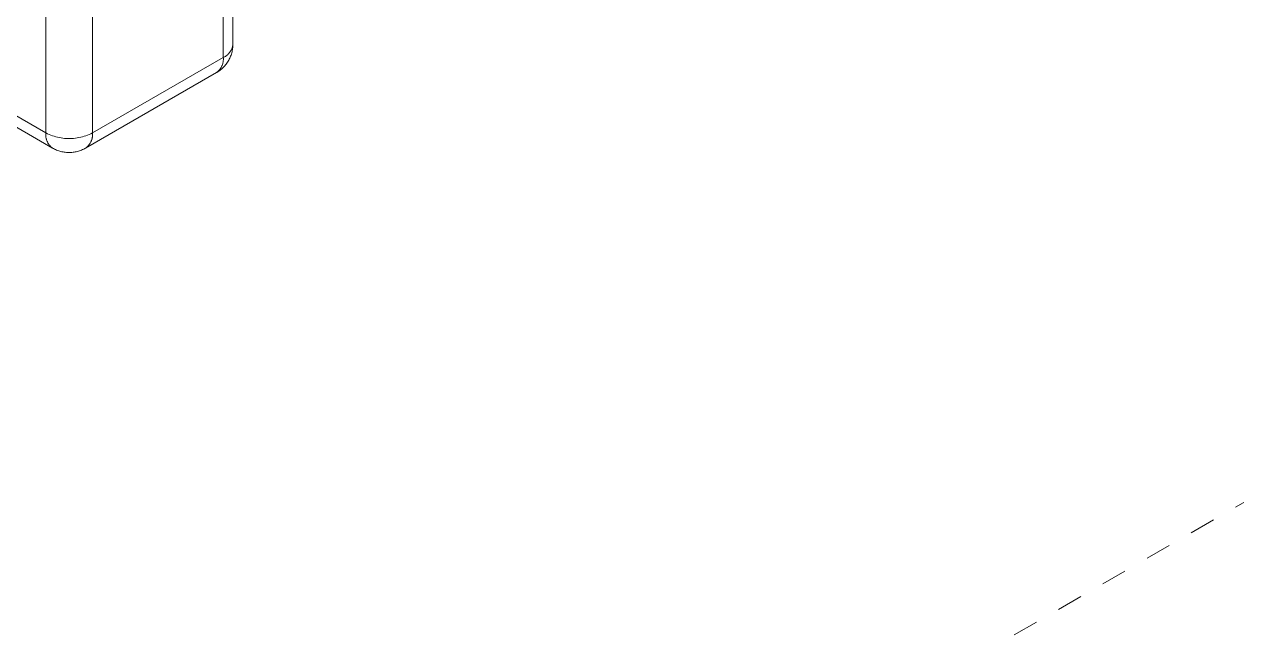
# Model space of a CAD drawing. Header units: inches. Extents: x -16 to 183, y -17 to 123.
# Drawn here: x 39.431 to 44.177, y 3.632 to 6.042 of the extents above; entities that cross this region are included whole.
import ezdxf

# ---------------------------------------------------------------- set-up
doc = ezdxf.new("R2010")
doc.units = ezdxf.units.IN
doc.linetypes.add('HIDDEN', pattern=[1.905, 1.27, -0.635])
doc.layers.add('ZANO_R', color=7, linetype='Continuous', lineweight=0)
doc.layers.add('ZANO_R_przerywana', color=250, linetype='HIDDEN', lineweight=0)

msp = doc.modelspace()

# ---------------------------------------------------------------- linework, layer by layer
at = {"layer": 'ZANO_R'}
for p, q in [((40.24825, 6.55574), (40.24825, 5.96455)), ((40.21038, 5.91177), (40.21038, 6.50296)), ((39.51555, 5.61618), (39.51555, 6.20736)), ((39.6984, 6.20736), (39.6984, 5.61618)), ((40.23637, 5.9331), (40.23501, 5.93128)), ((40.23766, 5.93497), (40.23637, 5.9331)), ((40.23888, 5.93688), (40.23766, 5.93497)), ((40.24004, 5.93883), (40.23888, 5.93688)), ((40.24112, 5.94081), (40.24004, 5.93883)), ((40.24214, 5.94284), (40.24112, 5.94081)), ((40.24309, 5.9449), (40.24214, 5.94284)), ((40.24396, 5.94699), (40.24309, 5.9449)), ((40.24452, 5.93371), (40.24338, 5.92941)), ((40.24476, 5.94911), (40.24396, 5.94699)), ((40.2455, 5.93805), (40.24452, 5.93371)), ((40.24549, 5.95126), (40.24476, 5.94911)), ((40.24614, 5.95343), (40.24549, 5.95126)), ((40.24634, 5.94242), (40.2455, 5.93805)), ((40.24672, 5.95562), (40.24614, 5.95343)), ((40.24703, 5.94681), (40.24634, 5.94242)), ((40.24722, 5.95783), (40.24672, 5.95562)), ((40.24756, 5.95123), (40.24703, 5.94681)), ((40.24764, 5.96006), (40.24722, 5.95783)), ((40.24794, 5.95566), (40.24756, 5.95123)), ((40.24798, 5.9623), (40.24764, 5.96006)), ((40.24817, 5.96011), (40.24794, 5.95566)), ((40.24825, 5.96455), (40.24798, 5.9623)), ((40.24825, 5.96455), (40.24817, 5.96011)), ((39.6984, 5.61618), (40.21038, 5.91177)), ((40.20737, 5.88493), (40.20662, 5.88279)), ((40.20805, 5.88709), (40.20737, 5.88493)), ((40.20865, 5.88928), (40.20805, 5.88709)), ((40.20917, 5.89148), (40.20865, 5.88928)), ((40.20962, 5.89371), (40.20917, 5.89148)), ((40.20999, 5.89594), (40.20962, 5.89371)), ((40.21028, 5.89819), (40.20999, 5.89594)), ((40.2105, 5.90045), (40.21028, 5.89819)), ((40.21243, 5.91274), (40.21038, 5.91177)), ((40.21038, 5.91177), (40.21056, 5.90951)), ((40.21063, 5.90271), (40.2105, 5.90045)), ((40.21056, 5.90951), (40.21066, 5.90725)), ((40.21069, 5.90498), (40.21063, 5.90271)), ((40.21066, 5.90725), (40.21069, 5.90498)), ((40.21444, 5.91379), (40.21243, 5.91274)), ((40.21641, 5.9149), (40.21444, 5.91379)), ((40.21835, 5.91608), (40.21641, 5.9149)), ((40.22024, 5.91733), (40.21835, 5.91608)), ((40.22159, 5.88592), (40.21882, 5.88244)), ((40.22209, 5.91864), (40.22024, 5.91733)), ((40.22423, 5.8895), (40.22159, 5.88592)), ((40.22389, 5.92002), (40.22209, 5.91864)), ((40.22564, 5.92146), (40.22389, 5.92002)), ((40.22675, 5.89316), (40.22423, 5.8895)), ((40.22734, 5.92296), (40.22564, 5.92146)), ((40.22915, 5.89691), (40.22675, 5.89316)), ((40.22899, 5.92451), (40.22734, 5.92296)), ((40.23058, 5.92613), (40.22899, 5.92451)), ((40.23141, 5.90075), (40.22915, 5.89691)), ((40.23212, 5.92779), (40.23058, 5.92613)), ((40.23354, 5.90465), (40.23141, 5.90075)), ((40.2336, 5.92951), (40.23212, 5.92779)), ((40.23553, 5.90863), (40.23354, 5.90465)), ((40.23501, 5.93128), (40.2336, 5.92951)), ((40.23738, 5.91267), (40.23553, 5.90863)), ((40.2391, 5.91678), (40.23738, 5.91267)), ((40.24067, 5.92094), (40.2391, 5.91678)), ((40.2421, 5.92515), (40.24067, 5.92094)), ((40.24338, 5.92941), (40.2421, 5.92515)), ((40.1836, 5.85258), (39.67162, 5.55699)), ((40.18542, 5.85394), (40.1836, 5.85258)), ((40.18905, 5.85591), (40.18527, 5.85356)), ((40.18719, 5.85536), (40.18542, 5.85394)), ((40.18891, 5.85683), (40.18719, 5.85536)), ((40.19057, 5.85837), (40.18891, 5.85683)), ((40.19274, 5.85838), (40.18905, 5.85591)), ((40.19218, 5.85997), (40.19057, 5.85837)), ((40.19374, 5.86162), (40.19218, 5.85997)), ((40.19635, 5.86098), (40.19274, 5.85838)), ((40.19523, 5.86332), (40.19374, 5.86162)), ((40.19667, 5.86508), (40.19523, 5.86332)), ((40.19987, 5.86371), (40.19635, 5.86098)), ((40.19804, 5.86688), (40.19667, 5.86508)), ((40.19935, 5.86873), (40.19804, 5.86688)), ((40.2006, 5.87062), (40.19935, 5.86873)), ((40.20329, 5.86655), (40.19987, 5.86371)), ((40.20178, 5.87256), (40.2006, 5.87062)), ((40.20289, 5.87454), (40.20178, 5.87256)), ((40.20393, 5.87655), (40.20289, 5.87454)), ((40.20661, 5.86951), (40.20329, 5.86655)), ((40.2049, 5.8786), (40.20393, 5.87655)), ((40.2058, 5.88068), (40.2049, 5.8786)), ((40.20662, 5.88279), (40.2058, 5.88068)), ((40.20983, 5.87258), (40.20661, 5.86951)), ((40.21294, 5.87576), (40.20983, 5.87258)), ((40.21594, 5.87905), (40.21294, 5.87576)), ((40.21882, 5.88244), (40.21594, 5.87905)), ((39.26085, 5.76322), (39.51555, 5.61618)), ((39.54232, 5.55699), (39.26085, 5.71949)), ((39.51524, 5.60938), (39.51526, 5.61165)), ((39.5153, 5.60712), (39.51524, 5.60938)), ((39.51526, 5.61165), (39.51537, 5.61392)), ((39.51543, 5.60486), (39.5153, 5.60712)), ((39.51537, 5.61392), (39.51555, 5.61618)), ((39.51564, 5.6026), (39.51543, 5.60486)), ((39.52187, 5.61311), (39.51555, 5.61618)), ((39.51593, 5.60035), (39.51564, 5.6026)), ((39.5163, 5.59811), (39.51593, 5.60035)), ((39.52829, 5.61026), (39.52187, 5.61311)), ((39.53481, 5.60764), (39.52829, 5.61026)), ((39.54142, 5.60524), (39.53481, 5.60764)), ((39.5481, 5.60308), (39.54142, 5.60524)), ((39.55486, 5.60115), (39.5481, 5.60308)), ((39.56168, 5.59945), (39.55486, 5.60115)), ((39.65908, 5.60115), (39.65226, 5.59945)), ((39.66584, 5.60308), (39.65908, 5.60115)), ((39.67253, 5.60524), (39.66584, 5.60308)), ((39.67913, 5.60764), (39.67253, 5.60524)), ((39.68565, 5.61026), (39.67913, 5.60764)), ((39.69208, 5.61311), (39.68565, 5.61026)), ((39.6984, 5.61618), (39.69208, 5.61311)), ((39.69801, 5.60035), (39.69764, 5.59811)), ((39.6983, 5.6026), (39.69801, 5.60035)), ((39.69851, 5.60486), (39.6983, 5.6026)), ((39.6984, 5.61618), (39.69858, 5.61392)), ((39.69865, 5.60712), (39.69851, 5.60486)), ((39.69858, 5.61392), (39.69868, 5.61165)), ((39.6987, 5.60938), (39.69865, 5.60712)), ((39.69868, 5.61165), (39.6987, 5.60938)), ((39.51675, 5.59589), (39.5163, 5.59811)), ((39.51728, 5.59369), (39.51675, 5.59589)), ((39.51788, 5.5915), (39.51728, 5.59369)), ((39.51855, 5.58934), (39.51788, 5.5915)), ((39.5193, 5.5872), (39.51855, 5.58934)), ((39.52013, 5.58509), (39.5193, 5.5872)), ((39.52103, 5.583), (39.52013, 5.58509)), ((39.522, 5.58096), (39.52103, 5.583)), ((39.52304, 5.57894), (39.522, 5.58096)), ((39.52415, 5.57697), (39.52304, 5.57894)), ((39.52533, 5.57503), (39.52415, 5.57697)), ((39.52657, 5.57313), (39.52533, 5.57503)), ((39.52788, 5.57128), (39.52657, 5.57313)), ((39.52926, 5.56948), (39.52788, 5.57128)), ((39.53069, 5.56773), (39.52926, 5.56948)), ((39.53219, 5.56602), (39.53069, 5.56773)), ((39.53374, 5.56437), (39.53219, 5.56602)), ((39.53536, 5.56278), (39.53374, 5.56437)), ((39.53702, 5.56124), (39.53536, 5.56278)), ((39.53874, 5.55976), (39.53702, 5.56124)), ((39.54051, 5.55834), (39.53874, 5.55976)), ((39.54232, 5.55699), (39.54051, 5.55834)), ((39.54614, 5.55487), (39.54232, 5.55699)), ((39.55003, 5.55288), (39.54614, 5.55487)), ((39.55398, 5.55102), (39.55003, 5.55288)), ((39.56856, 5.598), (39.56168, 5.59945)), ((39.57548, 5.59678), (39.56856, 5.598)), ((39.58244, 5.59581), (39.57548, 5.59678)), ((39.58943, 5.59508), (39.58244, 5.59581)), ((39.59644, 5.59459), (39.58943, 5.59508)), ((39.60346, 5.59434), (39.59644, 5.59459)), ((39.61049, 5.59434), (39.60346, 5.59434)), ((39.61751, 5.59459), (39.61049, 5.59434)), ((39.62452, 5.59508), (39.61751, 5.59459)), ((39.63151, 5.59581), (39.62452, 5.59508)), ((39.63847, 5.59678), (39.63151, 5.59581)), ((39.64539, 5.598), (39.63847, 5.59678)), ((39.65226, 5.59945), (39.64539, 5.598)), ((39.66391, 5.55288), (39.65996, 5.55102)), ((39.6678, 5.55487), (39.66391, 5.55288)), ((39.67162, 5.55699), (39.6678, 5.55487)), ((39.67344, 5.55834), (39.67162, 5.55699)), ((39.6752, 5.55976), (39.67344, 5.55834)), ((39.67692, 5.56124), (39.6752, 5.55976)), ((39.67859, 5.56278), (39.67692, 5.56124)), ((39.6802, 5.56437), (39.67859, 5.56278)), ((39.68175, 5.56602), (39.6802, 5.56437)), ((39.68325, 5.56773), (39.68175, 5.56602)), ((39.68469, 5.56948), (39.68325, 5.56773)), ((39.68606, 5.57128), (39.68469, 5.56948)), ((39.68737, 5.57313), (39.68606, 5.57128)), ((39.68862, 5.57503), (39.68737, 5.57313)), ((39.68979, 5.57697), (39.68862, 5.57503)), ((39.6909, 5.57894), (39.68979, 5.57697)), ((39.69195, 5.58096), (39.6909, 5.57894)), ((39.69292, 5.583), (39.69195, 5.58096)), ((39.69381, 5.58509), (39.69292, 5.583)), ((39.69464, 5.5872), (39.69381, 5.58509)), ((39.69539, 5.58934), (39.69464, 5.5872)), ((39.69607, 5.5915), (39.69539, 5.58934)), ((39.69667, 5.59369), (39.69607, 5.5915)), ((39.69719, 5.59589), (39.69667, 5.59369)), ((39.69764, 5.59811), (39.69719, 5.59589)), ((39.558, 5.5493), (39.55398, 5.55102)), ((39.56207, 5.54771), (39.558, 5.5493)), ((39.56619, 5.54627), (39.56207, 5.54771)), ((39.57035, 5.54496), (39.56619, 5.54627)), ((39.57456, 5.54379), (39.57035, 5.54496)), ((39.57881, 5.54277), (39.57456, 5.54379)), ((39.58309, 5.54189), (39.57881, 5.54277)), ((39.58739, 5.54116), (39.58309, 5.54189)), ((39.59172, 5.54057), (39.58739, 5.54116)), ((39.59607, 5.54013), (39.59172, 5.54057)), ((39.60042, 5.53983), (39.59607, 5.54013)), ((39.60479, 5.53968), (39.60042, 5.53983)), ((39.60916, 5.53968), (39.60479, 5.53968)), ((39.61352, 5.53983), (39.60916, 5.53968)), ((39.61788, 5.54013), (39.61352, 5.53983)), ((39.62222, 5.54057), (39.61788, 5.54013)), ((39.62655, 5.54116), (39.62222, 5.54057)), ((39.63086, 5.54189), (39.62655, 5.54116)), ((39.63513, 5.54277), (39.63086, 5.54189)), ((39.63938, 5.54379), (39.63513, 5.54277)), ((39.64359, 5.54496), (39.63938, 5.54379)), ((39.64776, 5.54627), (39.64359, 5.54496)), ((39.65188, 5.54771), (39.64776, 5.54627)), ((39.65595, 5.5493), (39.65188, 5.54771)), ((39.65996, 5.55102), (39.65595, 5.5493))]:
    msp.add_line(p, q, dxfattribs=at)
at = {"layer": 'ZANO_R_przerywana', "ltscale": 0.05}
msp.add_line((46.51057, 5.50113), (28.86869, -4.68441), dxfattribs=at)

doc.saveas('drawing.dxf')
